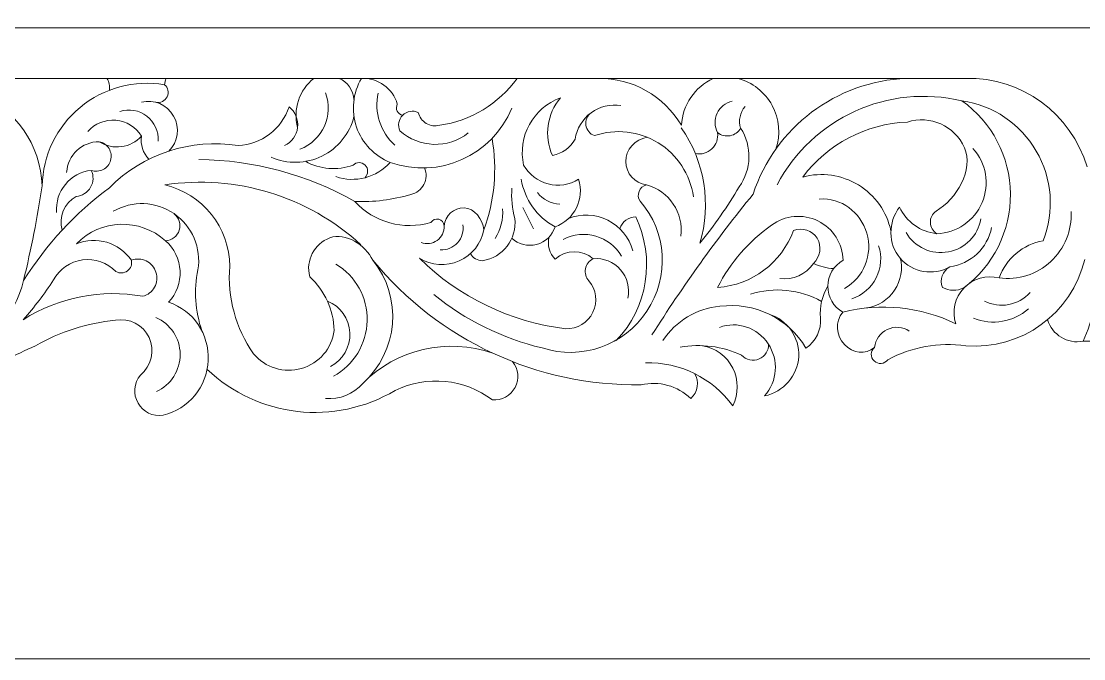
# Model space of a CAD drawing. Header units: millimetres. Extents: x 4334 to 4578, y 2334 to 2588.
# Drawn here: x 4446.3 to 4534, y 2466.1 to 2518.7 of the extents above; entities that cross this region are included whole.
import ezdxf

# ---------------------------------------------------------------- set-up
doc = ezdxf.new("R2010")
doc.units = ezdxf.units.MM
doc.header["$MEASUREMENT"] = 0
doc.layers.add('SITARA ALL', color=18, linetype='Continuous', true_color=0x000000)

msp = doc.modelspace()

# ---------------------------------------------------------------- linework, layer by layer
at = {"layer": 'SITARA ALL', "lineweight": 9}
for points, knots in [([(4333.916, 2588.11), (4333.916, 2588.11), (4577.916, 2588.11), (4577.916, 2588.11), (4577.916, 2588.11), (4577.916, 2466.11), (4577.916, 2466.11), (4577.916, 2466.11), (4333.916, 2466.11), (4333.916, 2466.11), (4333.916, 2466.11), (4333.916, 2588.11), (4333.916, 2588.11)], [0, 0, 0, 0, 0.25, 0.25, 0.25, 0.5, 0.5, 0.5, 0.75, 0.75, 0.75, 1, 1, 1, 1]), ([(4337.043, 2497.924), (4336.767, 2496.009), (4337.064, 2494.057), (4337.897, 2492.312), (4337.897, 2492.312), (4335.916, 2492.312), (4335.916, 2492.312), (4335.916, 2492.312), (4335.916, 2518.152), (4335.916, 2518.152), (4335.916, 2518.152), (4435.687, 2518.152), (4435.687, 2518.152), (4435.687, 2518.152), (4535.916, 2518.152), (4535.916, 2518.152), (4535.916, 2518.152), (4535.916, 2492.312), (4535.916, 2492.312), (4535.916, 2492.312), (4533.935, 2492.312), (4533.935, 2492.312), (4534.768, 2494.057), (4535.065, 2496.009), (4534.789, 2497.924)], [0, 0, 0, 0, 0.111111, 0.111111, 0.111111, 0.222222, 0.222222, 0.222222, 0.333333, 0.333333, 0.333333, 0.444444, 0.444444, 0.444444, 0.555556, 0.555556, 0.555556, 0.666667, 0.666667, 0.666667, 0.777778, 0.777778, 0.777778, 1, 1, 1, 1]), ([(4524.699, 2513.998), (4524.699, 2513.998), (4433.343, 2513.998), (4433.343, 2513.998), (4433.188, 2513.586), (4433.161, 2513.137), (4433.266, 2512.709)], [0, 0, 0, 0, 0.333333, 0.333333, 0.333333, 1, 1, 1, 1]), ([(4442.776, 2513.998), (4442.533, 2513.619), (4442.472, 2513.152), (4442.61, 2512.723), (4445.775, 2511.509), (4447.899, 2508.506), (4447.994, 2505.117), (4448.049, 2507.631), (4449.193, 2509.997), (4451.13, 2511.601), (4453.066, 2513.205), (4455.619, 2513.887), (4458.099, 2513.473)], [0, 0, 0, 0, 0.2, 0.2, 0.2, 0.4, 0.4, 0.4, 0.6, 0.6, 0.6, 1, 1, 1, 1]), ([(4458.236, 2513.998), (4458.156, 2513.834), (4458.109, 2513.655), (4458.099, 2513.473), (4458.391, 2513.23), (4458.481, 2512.82), (4458.317, 2512.477), (4458.153, 2512.134), (4457.761, 2511.95), (4457.389, 2512.025)], [0, 0, 0, 0, 0.25, 0.25, 0.25, 0.5, 0.5, 0.5, 1, 1, 1, 1]), ([(4477.764, 2510.95), (4477.565, 2510.988), (4477.397, 2511.118), (4477.309, 2511.299), (4477.221, 2511.481), (4477.224, 2511.695), (4477.316, 2511.874), (4476.933, 2513.177), (4475.716, 2514.052), (4474.36, 2513.998), (4473.641, 2512.784), (4473.491, 2511.316), (4473.949, 2509.981), (4474.407, 2508.647), (4475.42, 2507.583), (4476.733, 2507.067), (4480.74, 2505.641), (4485.156, 2507.609), (4486.765, 2511.545)], [0, 0, 0, 0, 0.142857, 0.142857, 0.142857, 0.285714, 0.285714, 0.285714, 0.428571, 0.428571, 0.428571, 0.571429, 0.571429, 0.571429, 0.714286, 0.714286, 0.714286, 1, 1, 1, 1]), ([(4483.172, 2509.492), (4481.497, 2508.172), (4479.113, 2508.248), (4477.522, 2509.669), (4477.329, 2510.103), (4477.422, 2510.612), (4477.758, 2510.949), (4478.093, 2511.286), (4478.61, 2511.378), (4479.045, 2511.187), (4479.131, 2510.807), (4479.369, 2510.478), (4479.703, 2510.278), (4480.038, 2510.077), (4480.438, 2510.022), (4480.813, 2510.125), (4483.382, 2510.49), (4485.687, 2511.888), (4487.196, 2513.998)], [0, 0, 0, 0, 0.142857, 0.142857, 0.142857, 0.285714, 0.285714, 0.285714, 0.428571, 0.428571, 0.428571, 0.571429, 0.571429, 0.571429, 0.714286, 0.714286, 0.714286, 1, 1, 1, 1]), ([(4503.393, 2513.998), (4501.879, 2513.28), (4500.873, 2511.801), (4500.764, 2510.129), (4499.333, 2512.546), (4496.728, 2514.02), (4493.919, 2513.998)], [0, 0, 0, 0, 0.333333, 0.333333, 0.333333, 1, 1, 1, 1]), ([(4519.349, 2513.998), (4513.545, 2513.764), (4508.5, 2509.959), (4506.687, 2504.441), (4503.673, 2500.74), (4500.886, 2496.86), (4498.34, 2492.823)], [0, 0, 0, 0, 0.333333, 0.333333, 0.333333, 1, 1, 1, 1]), ([(4508.571, 2508.166), (4508.966, 2509.357), (4508.853, 2510.658), (4508.257, 2511.762), (4507.661, 2512.867), (4506.643, 2513.675), (4505.431, 2513.998)], [0, 0, 0, 0, 0.333333, 0.333333, 0.333333, 1, 1, 1, 1]), ([(4526.997, 2497.527), (4527.567, 2499.132), (4528.959, 2500.305), (4530.637, 2500.597), (4531.586, 2503.021), (4531.376, 2505.746), (4530.066, 2507.995), (4528.756, 2510.245), (4526.507, 2511.771), (4523.931, 2512.143), (4517.854, 2513.582), (4511.579, 2510.736), (4508.669, 2505.211)], [0, 0, 0, 0, 0.2, 0.2, 0.2, 0.4, 0.4, 0.4, 0.6, 0.6, 0.6, 1, 1, 1, 1]), ([(4458.441, 2507.994), (4459.22, 2508.754), (4459.387, 2509.943), (4458.849, 2510.888), (4458.311, 2511.834), (4457.244, 2512.307), (4456.194, 2512.025)], [0, 0, 0, 0, 0.333333, 0.333333, 0.333333, 1, 1, 1, 1]), ([(4490.339, 2501.745), (4491.936, 2502.319), (4492.794, 2504.05), (4492.278, 2505.667), (4491.527, 2505.206), (4490.621, 2505.07), (4489.768, 2505.289), (4488.914, 2505.507), (4488.184, 2506.066), (4487.746, 2506.831), (4487.218, 2509.184), (4488.523, 2511.565), (4490.789, 2512.391), (4489.664, 2511.071), (4489.405, 2509.221), (4490.126, 2507.643), (4490.921, 2507.783), (4491.609, 2508.276), (4491.997, 2508.984), (4492.128, 2509.854), (4492.601, 2510.635), (4493.31, 2511.154), (4494.02, 2511.673), (4494.912, 2511.886), (4495.78, 2511.747)], [0, 0, 0, 0, 0.111111, 0.111111, 0.111111, 0.222222, 0.222222, 0.222222, 0.333333, 0.333333, 0.333333, 0.444444, 0.444444, 0.444444, 0.555556, 0.555556, 0.555556, 0.666667, 0.666667, 0.666667, 0.777778, 0.777778, 0.777778, 1, 1, 1, 1]), ([(4468.003, 2508.445), (4468.597, 2508.725), (4469.005, 2509.294), (4469.079, 2509.947), (4469.153, 2510.601), (4468.889, 2511.242), (4468.373, 2511.649), (4467.776, 2509.814), (4466.104, 2508.538), (4464.177, 2508.445), (4460.279, 2509.067), (4456.323, 2507.778), (4453.544, 2504.975), (4450.732, 2502.882), (4448.332, 2500.288), (4446.462, 2497.323), (4445.697, 2494.35), (4443.619, 2491.884), (4440.819, 2490.625), (4439.861, 2490.249), (4438.774, 2490.411), (4437.967, 2491.049), (4437.573, 2491.394), (4437.361, 2491.901), (4437.392, 2492.423), (4437.423, 2492.946), (4437.696, 2493.426), (4438.128, 2493.722)], [0, 0, 0, 0, 0.1, 0.1, 0.1, 0.2, 0.2, 0.2, 0.3, 0.3, 0.3, 0.4, 0.4, 0.4, 0.5, 0.5, 0.5, 0.6, 0.6, 0.6, 0.7, 0.7, 0.7, 0.8, 0.8, 0.8, 1, 1, 1, 1]), ([(4457.569, 2508.816), (4457.62, 2509.614), (4457.272, 2510.386), (4456.638, 2510.876), (4456.005, 2511.365), (4455.177, 2511.51), (4454.417, 2511.26)], [0, 0, 0, 0, 0.333333, 0.333333, 0.333333, 1, 1, 1, 1]), ([(4501.919, 2507.783), (4502.411, 2507.692), (4502.918, 2507.843), (4503.281, 2508.188), (4503.645, 2508.533), (4503.822, 2509.027), (4503.757, 2509.524), (4504.047, 2509.29), (4504.426, 2509.195), (4504.792, 2509.266), (4505.158, 2509.336), (4505.474, 2509.562), (4505.657, 2509.887), (4505.461, 2510.502), (4505.599, 2511.176), (4506.021, 2511.664)], [0, 0, 0, 0, 0.166667, 0.166667, 0.166667, 0.333333, 0.333333, 0.333333, 0.5, 0.5, 0.5, 0.666667, 0.666667, 0.666667, 1, 1, 1, 1]), ([(4504.97, 2512.108), (4504.419, 2511.994), (4503.954, 2511.627), (4503.715, 2511.118), (4503.477, 2510.608), (4503.491, 2510.02), (4503.757, 2509.524)], [0, 0, 0, 0, 0.333333, 0.333333, 0.333333, 1, 1, 1, 1]), ([(4523.931, 2512.143), (4526.41, 2510.37), (4527.895, 2507.521), (4527.929, 2504.474), (4527.963, 2501.426), (4526.523, 2498.531), (4524.084, 2496.704), (4523.522, 2496.44), (4522.87, 2496.454), (4522.321, 2496.742), (4522.062, 2497.379), (4522.32, 2498.109), (4522.922, 2498.443), (4524.653, 2498.678), (4526.043, 2499.986), (4526.379, 2501.7)], [0, 0, 0, 0, 0.166667, 0.166667, 0.166667, 0.333333, 0.333333, 0.333333, 0.5, 0.5, 0.5, 0.666667, 0.666667, 0.666667, 1, 1, 1, 1]), ([(4456.815, 2507.331), (4456.313, 2507.826), (4456.083, 2508.535), (4456.201, 2509.23), (4455.739, 2509.979), (4454.949, 2510.463), (4454.072, 2510.536), (4453.196, 2510.609), (4452.341, 2510.265), (4451.762, 2509.603)], [0, 0, 0, 0, 0.25, 0.25, 0.25, 0.5, 0.5, 0.5, 1, 1, 1, 1]), ([(4466.887, 2507.489), (4468.234, 2506.901), (4469.771, 2506.935), (4471.091, 2507.582), (4472.411, 2508.229), (4473.377, 2509.414), (4473.739, 2510.839)], [0, 0, 0, 0, 0.333333, 0.333333, 0.333333, 1, 1, 1, 1]), ([(4493.313, 2511.154), (4492.993, 2510.916), (4492.83, 2510.522), (4492.888, 2510.128), (4492.945, 2509.735), (4493.21, 2509.405), (4493.583, 2509.269), (4495.34, 2509.866), (4497.272, 2509.649), (4498.853, 2508.677), (4500.433, 2507.705), (4501.5, 2506.068), (4501.76, 2504.231)], [0, 0, 0, 0, 0.2, 0.2, 0.2, 0.4, 0.4, 0.4, 0.6, 0.6, 0.6, 1, 1, 1, 1]), ([(4518.061, 2501.423), (4517.724, 2502.999), (4516.753, 2504.366), (4515.377, 2505.204), (4514, 2506.042), (4512.348, 2506.278), (4510.793, 2505.854), (4512.841, 2508.584), (4516.012, 2510.249), (4519.422, 2510.386), (4521.301, 2510.991), (4523.332, 2510.081), (4524.131, 2508.277), (4524.93, 2506.473), (4523.498, 2504.029), (4521.788, 2503.045), (4521.483, 2502.826), (4521.308, 2502.47), (4521.32, 2502.095), (4521.332, 2501.72), (4521.527, 2501.378), (4521.845, 2501.179), (4523.491, 2501.227), (4524.957, 2502.233), (4525.594, 2503.751), (4526.232, 2505.269), (4525.942, 2507.001), (4524.825, 2508.21)], [0, 0, 0, 0, 0.1, 0.1, 0.1, 0.2, 0.2, 0.2, 0.3, 0.3, 0.3, 0.4, 0.4, 0.4, 0.5, 0.5, 0.5, 0.6, 0.6, 0.6, 0.7, 0.7, 0.7, 0.8, 0.8, 0.8, 1, 1, 1, 1]), ([(4500.755, 2509.914), (4502.691, 2507.139), (4503.259, 2503.63), (4502.3, 2500.385), (4503.484, 2501.861), (4504.565, 2503.417), (4505.536, 2505.041), (4506.573, 2506.477), (4506.622, 2508.401), (4505.657, 2509.887)], [0, 0, 0, 0, 0.25, 0.25, 0.25, 0.5, 0.5, 0.5, 1, 1, 1, 1]), ([(4452.051, 2506.407), (4452.372, 2506.293), (4452.726, 2506.317), (4453.029, 2506.474), (4453.332, 2506.63), (4453.555, 2506.904), (4453.648, 2507.232), (4453.739, 2507.561), (4453.691, 2507.912), (4453.514, 2508.204), (4453.337, 2508.495), (4453.048, 2508.699), (4452.714, 2508.769), (4451.285, 2508.778), (4450.099, 2507.669), (4450.018, 2506.242)], [0, 0, 0, 0, 0.166667, 0.166667, 0.166667, 0.333333, 0.333333, 0.333333, 0.5, 0.5, 0.5, 0.666667, 0.666667, 0.666667, 1, 1, 1, 1]), ([(4485.135, 2509.043), (4485.579, 2506.515), (4485.347, 2503.913), (4484.463, 2501.503), (4484.242, 2500.365), (4483.48, 2499.407), (4482.421, 2498.938), (4481.361, 2498.468), (4480.132, 2498.551), (4479.141, 2499.151), (4482.415, 2495.934), (4486.66, 2493.891), (4491.217, 2493.34), (4492.17, 2493.303), (4493.054, 2493.834), (4493.467, 2494.694), (4493.881, 2495.553), (4493.755, 2496.563), (4493.131, 2497.284), (4492.883, 2497.556), (4492.779, 2497.93), (4492.851, 2498.29), (4492.923, 2498.651), (4493.164, 2498.957), (4493.497, 2499.114), (4494.346, 2499.187), (4495.18, 2498.852), (4495.743, 2498.211), (4496.305, 2497.57), (4496.529, 2496.694), (4496.347, 2495.861)], [0, 0, 0, 0, 0.090909, 0.090909, 0.090909, 0.181818, 0.181818, 0.181818, 0.272727, 0.272727, 0.272727, 0.363636, 0.363636, 0.363636, 0.454545, 0.454545, 0.454545, 0.545455, 0.545455, 0.545455, 0.636364, 0.636364, 0.636364, 0.727273, 0.727273, 0.727273, 0.818182, 0.818182, 0.818182, 1, 1, 1, 1]), ([(4500.712, 2500.979), (4500.97, 2502.901), (4499.76, 2504.713), (4497.885, 2505.206), (4496.915, 2505.337), (4496.185, 2506.156), (4496.168, 2507.134), (4496.15, 2508.113), (4496.968, 2508.975), (4497.933, 2509.14)], [0, 0, 0, 0, 0.25, 0.25, 0.25, 0.5, 0.5, 0.5, 1, 1, 1, 1]), ([(4469.724, 2507.158), (4470.925, 2506.477), (4472.364, 2506.361), (4473.658, 2506.842), (4473.938, 2507.11), (4474.38, 2507.11), (4474.659, 2506.842), (4474.939, 2506.573), (4474.917, 2506.09), (4474.659, 2505.8)], [0, 0, 0, 0, 0.25, 0.25, 0.25, 0.5, 0.5, 0.5, 1, 1, 1, 1]), ([(4449.65, 2501.476), (4449.34, 2502.558), (4449.821, 2503.711), (4450.807, 2504.253), (4451.302, 2504.294), (4451.746, 2504.576), (4451.994, 2505.006), (4452.242, 2505.437), (4452.264, 2505.958), (4452.051, 2506.407), (4450.31, 2506.214), (4449.041, 2504.672), (4449.189, 2502.928)], [0, 0, 0, 0, 0.2, 0.2, 0.2, 0.4, 0.4, 0.4, 0.6, 0.6, 0.6, 1, 1, 1, 1]), ([(4474.302, 2500.27), (4469.936, 2504.284), (4463.99, 2506.099), (4458.128, 2505.205), (4461.25, 2504.476), (4463.463, 2501.696), (4463.481, 2498.49), (4463.276, 2495.93), (4463.969, 2493.381), (4465.443, 2491.277), (4466.407, 2490.118), (4467.967, 2489.642), (4469.414, 2490.065), (4470.862, 2490.488), (4471.917, 2491.704), (4472.105, 2493.2), (4472.055, 2494.891), (4471.326, 2496.488), (4470.082, 2497.633), (4469.732, 2498.97), (4470.451, 2500.355), (4471.746, 2500.837), (4473.041, 2501.319), (4474.678, 2500.237), (4475.287, 2498.997), (4477.776, 2495.936), (4477.405, 2491.452), (4474.455, 2488.832), (4473.699, 2487.94), (4472.551, 2487.477), (4471.387, 2487.594)], [0, 0, 0, 0, 0.090909, 0.090909, 0.090909, 0.181818, 0.181818, 0.181818, 0.272727, 0.272727, 0.272727, 0.363636, 0.363636, 0.363636, 0.454545, 0.454545, 0.454545, 0.545455, 0.545455, 0.545455, 0.636364, 0.636364, 0.636364, 0.727273, 0.727273, 0.727273, 0.818182, 0.818182, 0.818182, 1, 1, 1, 1]), ([(4481.18, 2501.826), (4481.168, 2502.087), (4480.987, 2502.309), (4480.734, 2502.373), (4480.481, 2502.436), (4480.22, 2502.334), (4480.086, 2502.11), (4477.832, 2501.435), (4475.389, 2502.109), (4473.799, 2503.843), (4475.362, 2503.776), (4476.925, 2503.97), (4478.424, 2504.417), (4478.892, 2504.516), (4479.29, 2504.82), (4479.51, 2505.245), (4479.729, 2505.67), (4479.747, 2506.168), (4479.557, 2506.606)], [0, 0, 0, 0, 0.142857, 0.142857, 0.142857, 0.285714, 0.285714, 0.285714, 0.428571, 0.428571, 0.428571, 0.571429, 0.571429, 0.571429, 0.714286, 0.714286, 0.714286, 1, 1, 1, 1]), ([(4480.32, 2496.159), (4482.935, 2494.042), (4485.99, 2492.537), (4489.263, 2491.755), (4492.504, 2490.702), (4496.05, 2491.947), (4497.92, 2494.796), (4499.79, 2497.645), (4499.606, 2501.298), (4497.351, 2503.853), (4497.193, 2504.095), (4497.163, 2504.398), (4497.268, 2504.666), (4497.374, 2504.935), (4497.605, 2505.136), (4497.885, 2505.206)], [0, 0, 0, 0, 0.166667, 0.166667, 0.166667, 0.333333, 0.333333, 0.333333, 0.5, 0.5, 0.5, 0.666667, 0.666667, 0.666667, 1, 1, 1, 1]), ([(4487.543, 2505.672), (4487.818, 2504), (4488.85, 2502.551), (4490.339, 2501.745), (4490.113, 2501.032), (4489.538, 2500.484), (4488.814, 2500.292), (4488.091, 2500.101), (4487.315, 2500.297), (4486.765, 2500.805)], [0, 0, 0, 0, 0.25, 0.25, 0.25, 0.5, 0.5, 0.5, 1, 1, 1, 1]), ([(4483.353, 2499.545), (4483.547, 2499.179), (4483.927, 2498.951), (4484.341, 2498.953), (4486.023, 2499.208), (4487.204, 2500.743), (4487.016, 2502.434), (4486.792, 2503.25), (4486.71, 2504.099), (4486.773, 2504.943)], [0, 0, 0, 0, 0.25, 0.25, 0.25, 0.5, 0.5, 0.5, 1, 1, 1, 1]), ([(4453.863, 2503.029), (4455.433, 2503.938), (4457.385, 2503.863), (4458.88, 2502.836), (4460.376, 2501.81), (4461.143, 2499.989), (4460.858, 2498.197), (4460.511, 2496.522), (4460.624, 2494.786), (4461.185, 2493.17)], [0, 0, 0, 0, 0.25, 0.25, 0.25, 0.5, 0.5, 0.5, 1, 1, 1, 1]), ([(4514.236, 2496.661), (4515.833, 2497.567), (4516.594, 2499.454), (4516.074, 2501.214), (4515.553, 2502.974), (4513.978, 2504.148), (4512.145, 2504.04)], [0, 0, 0, 0, 0.333333, 0.333333, 0.333333, 1, 1, 1, 1]), ([(4458.886, 2502.822), (4459.297, 2502.505), (4459.468, 2501.966), (4459.315, 2501.469), (4459.162, 2500.973), (4458.706, 2500.623), (4458.187, 2500.593), (4456.062, 2502.503), (4452.812, 2502.397), (4450.821, 2500.347), (4452.463, 2501.016), (4454.35, 2500.453), (4455.359, 2498.996)], [0, 0, 0, 0, 0.2, 0.2, 0.2, 0.4, 0.4, 0.4, 0.6, 0.6, 0.6, 1, 1, 1, 1]), ([(4479.275, 2500.45), (4479.718, 2500.281), (4480.217, 2500.347), (4480.601, 2500.625), (4480.985, 2500.904), (4481.203, 2501.353), (4481.18, 2501.826), (4481.264, 2502.672), (4481.976, 2503.316), (4482.826, 2503.314), (4483.676, 2503.311), (4484.384, 2502.349), (4484.463, 2501.503)], [0, 0, 0, 0, 0.2, 0.2, 0.2, 0.4, 0.4, 0.4, 0.6, 0.6, 0.6, 1, 1, 1, 1]), ([(4496.754, 2499.764), (4496.463, 2500.865), (4495.713, 2501.788), (4494.694, 2502.296), (4493.676, 2502.804), (4492.494, 2502.851), (4491.44, 2502.421)], [0, 0, 0, 0, 0.333333, 0.333333, 0.333333, 1, 1, 1, 1]), ([(4495.396, 2492.359), (4497.994, 2495.104), (4498.632, 2499.162), (4496.998, 2502.57), (4496.396, 2502.558), (4495.871, 2502.159), (4495.698, 2501.583)], [0, 0, 0, 0, 0.333333, 0.333333, 0.333333, 1, 1, 1, 1]), ([(4532.937, 2503.013), (4533.019, 2501.454), (4532.404, 2499.939), (4531.258, 2498.879), (4530.112, 2497.819), (4528.545, 2497.324), (4526.997, 2497.527), (4525.946, 2497.806), (4524.828, 2497.487), (4524.082, 2496.697), (4523.336, 2495.906), (4523.079, 2494.783), (4523.418, 2493.75), (4520.52, 2495.162), (4517.217, 2495.502), (4514.093, 2494.707), (4513.326, 2495.147), (4512.854, 2495.965), (4512.857, 2496.849), (4512.861, 2497.733), (4513.346, 2498.552), (4514.116, 2498.986), (4514.088, 2500.373), (4513.286, 2501.627), (4512.039, 2502.233), (4510.791, 2502.84), (4509.324, 2502.707), (4508.216, 2501.872), (4506.319, 2500.568), (4504.786, 2498.803), (4503.761, 2496.741), (4506.587, 2496.945), (4509.033, 2498.776), (4510.022, 2501.431), (4510.739, 2501.717), (4511.558, 2501.451), (4511.972, 2500.8), (4512.385, 2500.148), (4512.232, 2499.254), (4511.668, 2498.727), (4512.194, 2498.484), (4512.76, 2498.339), (4513.338, 2498.298)], [0, 0, 0, 0, 0.066667, 0.066667, 0.066667, 0.133333, 0.133333, 0.133333, 0.2, 0.2, 0.2, 0.266667, 0.266667, 0.266667, 0.333333, 0.333333, 0.333333, 0.4, 0.4, 0.4, 0.466667, 0.466667, 0.466667, 0.533333, 0.533333, 0.533333, 0.6, 0.6, 0.6, 0.666667, 0.666667, 0.666667, 0.733333, 0.733333, 0.733333, 0.8, 0.8, 0.8, 0.866667, 0.866667, 0.866667, 1, 1, 1, 1]), ([(4522.922, 2498.443), (4521.564, 2497.678), (4519.856, 2497.973), (4518.835, 2499.149), (4517.813, 2500.325), (4517.823, 2502.138), (4518.769, 2503.376), (4519.344, 2502.159), (4520.507, 2501.327), (4521.845, 2501.179)], [0, 0, 0, 0, 0.25, 0.25, 0.25, 0.5, 0.5, 0.5, 1, 1, 1, 1]), ([(4480.861, 2499.842), (4481.403, 2499.812), (4481.929, 2500.031), (4482.29, 2500.437), (4482.651, 2500.843), (4482.808, 2501.387), (4482.716, 2501.922)], [0, 0, 0, 0, 0.333333, 0.333333, 0.333333, 1, 1, 1, 1]), ([(4519.315, 2501.275), (4520.025, 2500.059), (4521.423, 2499.421), (4522.807, 2499.681), (4524.19, 2499.941), (4525.256, 2501.01), (4525.477, 2502.401)], [0, 0, 0, 0, 0.333333, 0.333333, 0.333333, 1, 1, 1, 1]), ([(4493.497, 2499.114), (4492.589, 2499.898), (4491.24, 2499.884), (4490.351, 2499.078), (4489.862, 2499.553), (4489.67, 2500.257), (4489.851, 2500.914)], [0, 0, 0, 0, 0.333333, 0.333333, 0.333333, 1, 1, 1, 1]), ([(4440.067, 2491.975), (4440.391, 2492.608), (4440.397, 2493.356), (4440.084, 2493.994), (4439.77, 2494.631), (4439.179, 2495.083), (4438.481, 2495.213), (4437.783, 2495.343), (4437.064, 2495.136), (4436.541, 2494.655), (4436.019, 2494.173), (4435.754, 2493.478), (4435.828, 2492.771), (4436.086, 2491.344), (4437.027, 2490.133), (4438.348, 2489.532), (4439.668, 2488.93), (4441.189, 2489.007), (4442.436, 2489.749), (4444.124, 2490.429), (4445.793, 2491.159), (4447.439, 2491.936), (4449.466, 2493.099), (4451.718, 2493.818), (4454.044, 2494.043), (4455.194, 2494.253), (4456.34, 2493.661), (4456.833, 2492.602), (4457.326, 2491.543), (4457.005, 2490.254), (4456.104, 2489.509), (4455.567, 2488.856), (4455.488, 2487.939), (4455.907, 2487.204), (4456.325, 2486.469), (4457.137, 2486.066), (4457.973, 2486.195), (4460.089, 2486.702), (4461.612, 2488.551), (4461.702, 2490.725), (4461.793, 2492.899), (4460.5, 2494.845), (4458.433, 2495.525), (4459.082, 2496.225), (4459.422, 2497.158), (4459.375, 2498.113), (4459.328, 2499.067), (4458.902, 2499.959), (4458.187, 2500.593)], [0, 0, 0, 0, 0.058824, 0.058824, 0.058824, 0.117647, 0.117647, 0.117647, 0.176471, 0.176471, 0.176471, 0.235294, 0.235294, 0.235294, 0.294118, 0.294118, 0.294118, 0.352941, 0.352941, 0.352941, 0.411765, 0.411765, 0.411765, 0.470588, 0.470588, 0.470588, 0.529412, 0.529412, 0.529412, 0.588235, 0.588235, 0.588235, 0.647059, 0.647059, 0.647059, 0.705882, 0.705882, 0.705882, 0.764706, 0.764706, 0.764706, 0.823529, 0.823529, 0.823529, 0.882353, 0.882353, 0.882353, 1, 1, 1, 1]), ([(4514.839, 2495.819), (4515.713, 2496.104), (4516.438, 2496.726), (4516.852, 2497.547), (4517.266, 2498.368), (4517.337, 2499.316), (4517.046, 2500.189)], [0, 0, 0, 0, 0.333333, 0.333333, 0.333333, 1, 1, 1, 1]), ([(4446.433, 2494.084), (4449.362, 2495.943), (4452.886, 2496.631), (4456.3, 2496.012), (4456.714, 2496.122), (4457.065, 2496.397), (4457.271, 2496.772), (4457.477, 2497.147), (4457.522, 2497.588), (4457.393, 2497.997), (4457.263, 2498.405), (4456.973, 2498.743), (4456.588, 2498.931), (4456.204, 2499.12), (4455.761, 2499.144), (4455.359, 2498.996), (4455.437, 2498.663), (4455.31, 2498.315), (4455.036, 2498.111), (4454.762, 2497.906), (4454.388, 2497.886), (4454.09, 2498.056), (4453.378, 2498.799), (4452.352, 2499.157), (4451.332, 2499.019), (4450.311, 2498.88), (4449.422, 2498.268), (4448.934, 2497.361), (4448.182, 2496.209), (4447.346, 2495.113), (4446.433, 2494.084)], [0, 0, 0, 0, 0.1, 0.1, 0.1, 0.2, 0.2, 0.2, 0.3, 0.3, 0.3, 0.4, 0.4, 0.4, 0.5, 0.5, 0.5, 0.6, 0.6, 0.6, 0.7, 0.7, 0.7, 0.8, 0.8, 0.8, 0.9, 0.9, 0.9, 1, 1, 1, 1]), ([(4516.058, 2495.056), (4517.002, 2495.195), (4517.842, 2495.728), (4518.371, 2496.522), (4518.899, 2497.316), (4519.068, 2498.291), (4518.834, 2499.216)], [0, 0, 0, 0, 0.333333, 0.333333, 0.333333, 1, 1, 1, 1]), ([(4519.585, 2493.14), (4519.047, 2493.504), (4518.357, 2493.558), (4517.768, 2493.283), (4517.179, 2493.007), (4516.78, 2492.449), (4516.715, 2491.802), (4516.549, 2491.665), (4516.451, 2491.463), (4516.444, 2491.248), (4516.437, 2491.032), (4516.523, 2490.826), (4516.68, 2490.678), (4516.837, 2490.531), (4517.049, 2490.458), (4517.264, 2490.478), (4517.478, 2490.499), (4517.672, 2490.609), (4517.799, 2490.783), (4519.771, 2491.836), (4522.027, 2492.237), (4524.241, 2491.929), (4528.828, 2491.562), (4532.997, 2494.586), (4534.062, 2499.064)], [0, 0, 0, 0, 0.111111, 0.111111, 0.111111, 0.222222, 0.222222, 0.222222, 0.333333, 0.333333, 0.333333, 0.444444, 0.444444, 0.444444, 0.555556, 0.555556, 0.555556, 0.666667, 0.666667, 0.666667, 0.777778, 0.777778, 0.777778, 1, 1, 1, 1]), ([(4472.04, 2489.419), (4473.724, 2490.335), (4474.787, 2492.084), (4474.824, 2494.001), (4474.861, 2495.918), (4473.884, 2497.696), (4472.236, 2498.676)], [0, 0, 0, 0, 0.333333, 0.333333, 0.333333, 1, 1, 1, 1]), ([(4475.287, 2498.997), (4480.723, 2492.376), (4488.871, 2488.59), (4497.437, 2488.714), (4498.908, 2489.052), (4500.453, 2488.628), (4501.546, 2487.587), (4502.138, 2488.107), (4502.264, 2488.979), (4501.842, 2489.644)], [0, 0, 0, 0, 0.25, 0.25, 0.25, 0.5, 0.5, 0.5, 1, 1, 1, 1]), ([(4512.86, 2496.853), (4512.376, 2496.071), (4512.164, 2495.152), (4512.256, 2494.237), (4512.337, 2493.248), (4511.874, 2492.292), (4511.047, 2491.743), (4509.584, 2494.212), (4506.791, 2495.569), (4503.946, 2495.188), (4502.028, 2495.01), (4500.295, 2493.971), (4499.236, 2492.362)], [0, 0, 0, 0, 0.2, 0.2, 0.2, 0.4, 0.4, 0.4, 0.6, 0.6, 0.6, 1, 1, 1, 1]), ([(4471.787, 2490.212), (4472.826, 2490.746), (4473.457, 2491.838), (4473.4, 2493.004), (4473.344, 2494.171), (4472.627, 2495.19), (4471.542, 2495.621)], [0, 0, 0, 0, 0.333333, 0.333333, 0.333333, 1, 1, 1, 1]), ([(4514.093, 2494.707), (4513.441, 2493.915), (4513.503, 2492.757), (4514.235, 2492.038), (4514.966, 2491.32), (4515.935, 2491.136), (4516.715, 2491.802)], [0, 0, 0, 0, 0.333333, 0.333333, 0.333333, 1, 1, 1, 1]), ([(4457.421, 2488.156), (4458.628, 2488.702), (4459.4, 2489.91), (4459.387, 2491.235), (4459.373, 2492.56), (4458.598, 2493.743), (4457.38, 2494.265)], [0, 0, 0, 0, 0.333333, 0.333333, 0.333333, 1, 1, 1, 1]), ([(4508.015, 2494.534), (4509.526, 2494.062), (4510.528, 2492.63), (4510.454, 2491.049), (4510.379, 2489.468), (4509.181, 2488.123), (4507.633, 2487.797), (4508.705, 2488.991), (4508.827, 2490.762), (4507.93, 2492.094), (4507.033, 2493.425), (4505.41, 2493.998), (4503.9, 2493.452)], [0, 0, 0, 0, 0.2, 0.2, 0.2, 0.4, 0.4, 0.4, 0.6, 0.6, 0.6, 1, 1, 1, 1]), ([(4500.66, 2491.812), (4502.378, 2492.12), (4504.149, 2491.895), (4505.736, 2491.168), (4506.101, 2490.769), (4506.677, 2490.641), (4507.177, 2490.848), (4507.676, 2491.054), (4507.994, 2491.539), (4507.971, 2492.08)], [0, 0, 0, 0, 0.25, 0.25, 0.25, 0.5, 0.5, 0.5, 1, 1, 1, 1]), ([(4502.509, 2491.94), (4503.587, 2491.757), (4504.515, 2491.073), (4505.009, 2490.097), (4505.503, 2489.121), (4505.502, 2487.961), (4505.011, 2486.984), (4503.335, 2489.279), (4500.64, 2490.603), (4497.8, 2490.524)], [0, 0, 0, 0, 0.25, 0.25, 0.25, 0.5, 0.5, 0.5, 1, 1, 1, 1]), ([(4461.596, 2490.006), (4465.799, 2486.005), (4472.142, 2485.283), (4477.131, 2488.246), (4479.739, 2489.521), (4482.846, 2489.217), (4485.16, 2487.463), (4485.94, 2487.398), (4486.683, 2487.808), (4487.044, 2488.503), (4487.405, 2489.198), (4487.322, 2490.031), (4486.82, 2490.632)], [0, 0, 0, 0, 0.2, 0.2, 0.2, 0.4, 0.4, 0.4, 0.6, 0.6, 0.6, 1, 1, 1, 1])]:
    msp.add_open_spline(points, degree=3, knots=knots, dxfattribs=at)
for points in [[(4453.545, 2513.012), (4453.605, 2513.354), (4453.535, 2513.706), (4453.347, 2513.998)], [(4470.43, 2513.998), (4469.214, 2513.034), (4468.684, 2511.444), (4469.08, 2509.944)], [(4473.739, 2512.248), (4473.694, 2513.019), (4473.216, 2513.697), (4472.505, 2513.998)], [(4534.256, 2506.685), (4532.952, 2511.104), (4528.856, 2514.101), (4524.25, 2513.998)], [(4469.278, 2508.157), (4471.141, 2508.863), (4472.086, 2510.938), (4471.39, 2512.805)], [(4475.725, 2512.785), (4475.388, 2511.201), (4475.92, 2509.559), (4477.122, 2508.474)], [(4452.714, 2508.769), (4453.835, 2508.052), (4455.306, 2508.246), (4456.201, 2509.23)], [(4473.799, 2503.843), (4469.869, 2506.065), (4465.441, 2507.252), (4460.927, 2507.294)], [(4472.231, 2505.888), (4473.833, 2505.342), (4475.605, 2505.805), (4476.733, 2507.067)], [(4446.462, 2497.323), (4447.084, 2499.898), (4447.595, 2502.499), (4447.994, 2505.117)], [(4488.882, 2504.578), (4489.325, 2503.993), (4490.006, 2503.639), (4490.738, 2503.613)], [(4485.399, 2500.794), (4485.853, 2501.522), (4486.066, 2502.375), (4486.009, 2503.232)], [(4487.687, 2503.333), (4487.97, 2502.746), (4488.258, 2502.162), (4488.552, 2501.581)], [(4495.83, 2499.333), (4494.846, 2501.002), (4492.73, 2501.607), (4491.014, 2500.707)], [(4508.882, 2497.477), (4509.973, 2497.328), (4511.054, 2497.812), (4511.668, 2498.727)], [(4512.342, 2495.595), (4510.546, 2496.589), (4508.424, 2496.805), (4506.464, 2496.194)], [(4525.783, 2495.613), (4527.056, 2494.979), (4528.594, 2495.264), (4529.552, 2496.315)], [(4524.889, 2494.21), (4526.425, 2493.589), (4528.178, 2493.884), (4529.424, 2494.975)], [(4531.001, 2494.095), (4531.367, 2492.827), (4532.641, 2492.051), (4533.935, 2492.312)], [(4485.189, 2491.327), (4481.427, 2492.627), (4477.257, 2491.659), (4474.455, 2488.832)]]:
    msp.add_open_spline(points, degree=3, dxfattribs=at)

doc.saveas('drawing.dxf')
